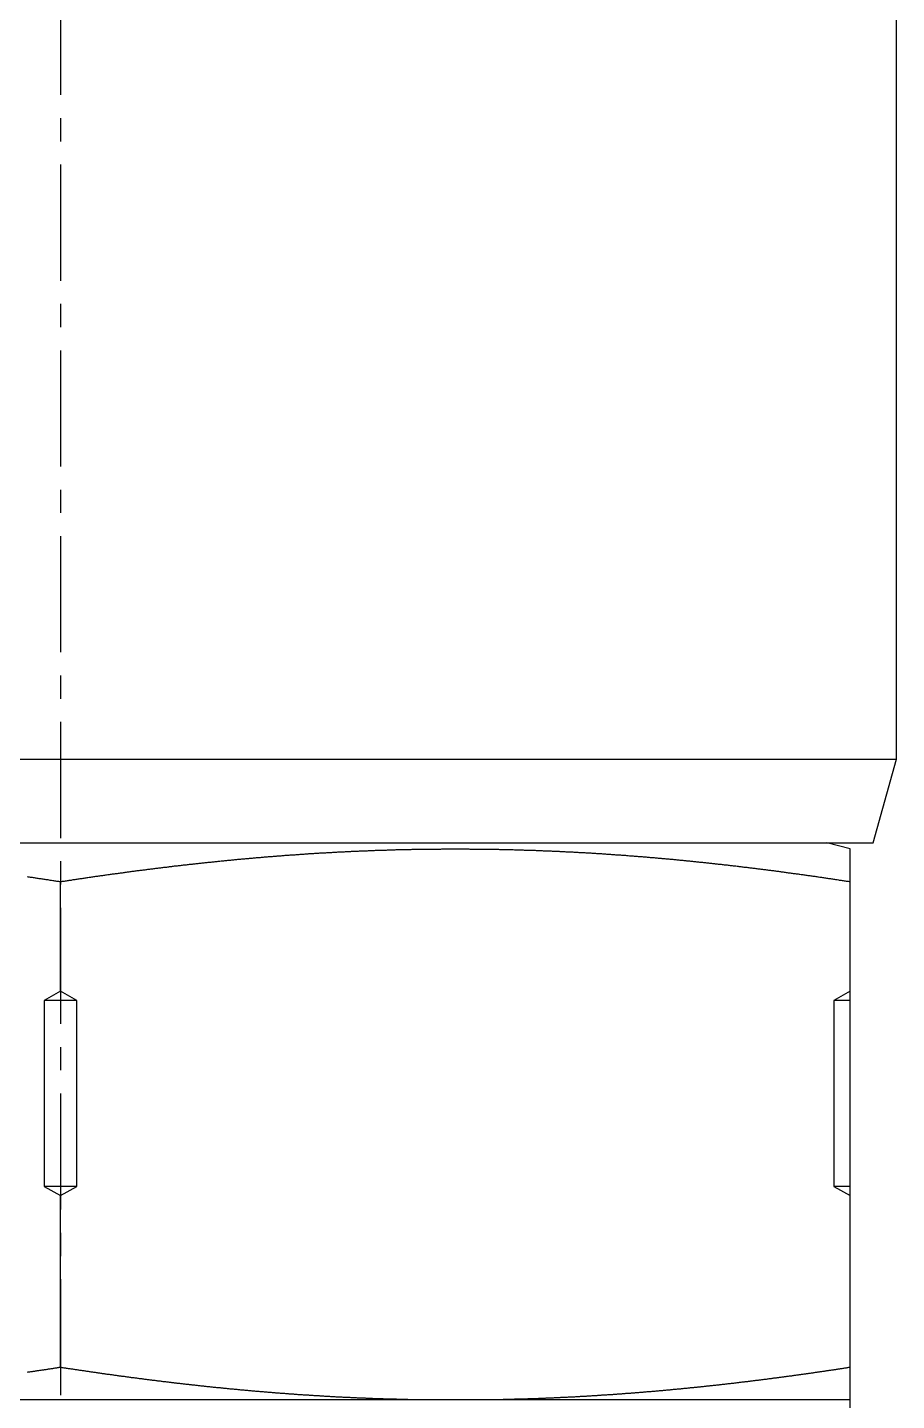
# Model space of a CAD drawing. Extents: x -5 to 111, y -21 to 86.
# Drawn here: x 99.97 to 109.32, y 10.56 to 25.34 of the extents above; entities that cross this region are included whole.
import ezdxf

# ---------------------------------------------------------------- set-up
doc = ezdxf.new("R2010")
doc.units = 0
doc.linetypes.add('CENTER', pattern=[2, 1.25, -0.25, 0.25, -0.25])
doc.layers.get('0').update_dxf_attribs({"linetype": 'CONTINUOUS'})
doc.layers.add('CENTER', color=1, linetype='CENTER')

msp = doc.modelspace()

# ---------------------------------------------------------------- linework, layer by layer
at = {"color": 7, "linetype": 'CONTINUOUS'}
for p, q in [((109.322, 17.465), (109.322, 25.965)), ((91.322, 17.465), (109.322, 17.465)), ((109.072, 16.565), (109.322, 17.465)), ((91.572, 16.565), (109.072, 16.565)), ((108.822, 16.498), (108.572, 16.565)), ((108.822, 10.323), (108.822, 16.498)), ((100.322, 14.965), (100.322, 16.146)), ((100.322, 14.965), (100.146, 14.865)), ((100.498, 14.865), (100.322, 14.965)), ((108.822, 14.965), (108.646, 14.865)), ((100.146, 14.865), (100.146, 12.865)), ((100.498, 14.865), (100.146, 14.865)), ((100.498, 12.865), (100.498, 14.865)), ((108.646, 14.865), (108.646, 12.865)), ((108.822, 14.865), (108.646, 14.865)), ((100.146, 12.865), (100.322, 12.765)), ((100.498, 12.865), (100.146, 12.865)), ((100.322, 12.765), (100.498, 12.865)), ((108.646, 12.865), (108.822, 12.765)), ((108.822, 12.865), (108.646, 12.865)), ((100.322, 10.915), (100.322, 12.765)), ((108.822, 10.565), (91.822, 10.565))]:
    msp.add_line(p, q, dxfattribs=at)
at = {"color": 7}
for points in [[(100.322, 16.146, 0), (100.333, 16.147, 0), (100.344, 16.149, 0), (100.354, 16.151, 0), (100.365, 16.152, 0), (100.375, 16.154, 0), (100.386, 16.155, 0), (100.396, 16.157, 0), (100.407, 16.159, 0), (100.417, 16.16, 0), (100.428, 16.162, 0), (100.439, 16.163, 0), (100.449, 16.165, 0), (100.46, 16.167, 0), (100.47, 16.168, 0), (100.481, 16.17, 0), (100.491, 16.172, 0), (100.502, 16.173, 0), (100.513, 16.175, 0), (100.523, 16.176, 0), (100.534, 16.178, 0), (100.544, 16.179, 0), (100.555, 16.181, 0), (100.565, 16.183, 0), (100.576, 16.184, 0), (100.587, 16.186, 0), (100.597, 16.187, 0), (100.608, 16.189, 0), (100.618, 16.19, 0), (100.629, 16.192, 0), (100.639, 16.193, 0), (100.65, 16.195, 0), (100.661, 16.196, 0), (100.671, 16.198, 0), (100.682, 16.2, 0), (100.692, 16.201, 0), (100.703, 16.203, 0), (100.713, 16.204, 0), (100.724, 16.206, 0), (100.735, 16.207, 0), (100.745, 16.209, 0), (100.756, 16.21, 0), (100.766, 16.212, 0), (100.777, 16.213, 0), (100.787, 16.215, 0), (100.798, 16.216, 0), (100.809, 16.218, 0), (100.819, 16.219, 0), (100.83, 16.221, 0), (100.84, 16.222, 0), (100.851, 16.224, 0), (100.862, 16.225, 0), (100.872, 16.227, 0), (100.883, 16.228, 0), (100.893, 16.229, 0), (100.904, 16.231, 0), (100.914, 16.232, 0), (100.925, 16.234, 0), (100.936, 16.235, 0), (100.946, 16.237, 0), (100.957, 16.238, 0), (100.967, 16.24, 0), (100.978, 16.241, 0), (100.989, 16.242, 0), (100.999, 16.244, 0), (101.01, 16.245, 0), (101.02, 16.247, 0), (101.031, 16.248, 0), (101.042, 16.25, 0), (101.052, 16.251, 0), (101.063, 16.252, 0), (101.073, 16.254, 0), (101.084, 16.255, 0), (101.095, 16.257, 0), (101.105, 16.258, 0), (101.116, 16.259, 0), (101.126, 16.261, 0), (101.137, 16.262, 0), (101.147, 16.264, 0), (101.158, 16.265, 0), (101.169, 16.266, 0), (101.179, 16.268, 0), (101.19, 16.269, 0), (101.2, 16.27, 0), (101.211, 16.272, 0), (101.222, 16.273, 0), (101.232, 16.274, 0), (101.243, 16.276, 0), (101.253, 16.277, 0), (101.264, 16.279, 0), (101.275, 16.28, 0), (101.285, 16.281, 0), (101.296, 16.283, 0), (101.306, 16.284, 0), (101.317, 16.285, 0), (101.328, 16.287, 0), (101.338, 16.288, 0), (101.349, 16.289, 0), (101.359, 16.291, 0), (101.37, 16.292, 0), (101.381, 16.293, 0), (101.391, 16.294, 0), (101.402, 16.296, 0), (101.413, 16.297, 0), (101.423, 16.298, 0), (101.434, 16.3, 0), (101.444, 16.301, 0), (101.455, 16.302, 0), (101.466, 16.303, 0), (101.476, 16.305, 0), (101.487, 16.306, 0), (101.497, 16.307, 0), (101.508, 16.309, 0), (101.519, 16.31, 0), (101.529, 16.311, 0), (101.54, 16.312, 0), (101.55, 16.314, 0), (101.561, 16.315, 0), (101.572, 16.316, 0), (101.582, 16.317, 0), (101.593, 16.319, 0), (101.604, 16.32, 0), (101.614, 16.321, 0), (101.625, 16.322, 0), (101.635, 16.323, 0), (101.646, 16.325, 0), (101.657, 16.326, 0), (101.667, 16.327, 0), (101.678, 16.328, 0), (101.688, 16.329, 0), (101.699, 16.331, 0), (101.71, 16.332, 0), (101.72, 16.333, 0), (101.731, 16.334, 0), (101.742, 16.335, 0), (101.752, 16.337, 0), (101.763, 16.338, 0), (101.773, 16.339, 0), (101.784, 16.34, 0), (101.795, 16.341, 0), (101.805, 16.342, 0), (101.816, 16.344, 0), (101.827, 16.345, 0), (101.837, 16.346, 0), (101.848, 16.347, 0), (101.858, 16.348, 0), (101.869, 16.349, 0), (101.88, 16.35, 0), (101.89, 16.352, 0), (101.901, 16.353, 0), (101.912, 16.354, 0), (101.922, 16.355, 0), (101.933, 16.356, 0), (101.943, 16.357, 0), (101.954, 16.358, 0), (101.965, 16.359, 0), (101.975, 16.36, 0), (101.986, 16.361, 0), (101.997, 16.363, 0), (102.007, 16.364, 0), (102.018, 16.365, 0), (102.028, 16.366, 0), (102.039, 16.367, 0), (102.05, 16.368, 0), (102.06, 16.369, 0), (102.071, 16.37, 0), (102.082, 16.371, 0), (102.092, 16.372, 0), (102.103, 16.373, 0), (102.114, 16.374, 0), (102.124, 16.375, 0), (102.135, 16.376, 0), (102.145, 16.378, 0), (102.156, 16.378, 0), (102.167, 16.38, 0), (102.177, 16.381, 0), (102.188, 16.381, 0), (102.199, 16.383, 0), (102.209, 16.384, 0), (102.22, 16.385, 0), (102.231, 16.386, 0), (102.241, 16.387, 0), (102.252, 16.388, 0), (102.262, 16.389, 0), (102.273, 16.39, 0), (102.284, 16.39, 0), (102.294, 16.392, 0), (102.305, 16.392, 0), (102.316, 16.393, 0), (102.326, 16.394, 0), (102.337, 16.395, 0), (102.348, 16.396, 0), (102.358, 16.397, 0), (102.369, 16.398, 0), (102.379, 16.399, 0), (102.39, 16.4, 0), (102.401, 16.401, 0), (102.411, 16.402, 0), (102.422, 16.403, 0), (102.433, 16.404, 0), (102.443, 16.405, 0), (102.454, 16.406, 0), (102.465, 16.407, 0), (102.475, 16.407, 0), (102.486, 16.408, 0), (102.497, 16.409, 0), (102.507, 16.41, 0), (102.518, 16.411, 0), (102.529, 16.412, 0), (102.539, 16.413, 0), (102.55, 16.414, 0), (102.56, 16.415, 0), (102.571, 16.415, 0), (102.582, 16.416, 0), (102.592, 16.417, 0), (102.603, 16.418, 0), (102.614, 16.419, 0), (102.624, 16.42, 0), (102.635, 16.421, 0), (102.646, 16.421, 0), (102.656, 16.422, 0), (102.667, 16.423, 0), (102.678, 16.424, 0), (102.688, 16.425, 0), (102.699, 16.425, 0), (102.71, 16.426, 0), (102.72, 16.427, 0), (102.731, 16.428, 0), (102.742, 16.429, 0), (102.752, 16.429, 0), (102.763, 16.43, 0), (102.774, 16.431, 0), (102.784, 16.432, 0), (102.795, 16.433, 0), (102.806, 16.433, 0), (102.816, 16.434, 0), (102.827, 16.435, 0), (102.838, 16.436, 0), (102.848, 16.436, 0), (102.859, 16.437, 0), (102.869, 16.438, 0), (102.88, 16.439, 0), (102.891, 16.439, 0), (102.901, 16.44, 0), (102.912, 16.441, 0), (102.923, 16.442, 0), (102.933, 16.442, 0), (102.944, 16.443, 0), (102.955, 16.444, 0), (102.965, 16.444, 0), (102.976, 16.445, 0), (102.987, 16.446, 0), (102.997, 16.447, 0), (103.008, 16.447, 0), (103.019, 16.448, 0), (103.029, 16.448, 0), (103.04, 16.449, 0), (103.051, 16.45, 0), (103.061, 16.451, 0), (103.072, 16.451, 0), (103.083, 16.452, 0), (103.093, 16.453, 0), (103.104, 16.453, 0), (103.115, 16.454, 0), (103.125, 16.454, 0), (103.136, 16.455, 0), (103.147, 16.456, 0), (103.157, 16.456, 0), (103.168, 16.457, 0), (103.179, 16.457, 0), (103.189, 16.458, 0), (103.2, 16.459, 0), (103.211, 16.459, 0), (103.221, 16.46, 0), (103.232, 16.461, 0), (103.243, 16.461, 0), (103.253, 16.462, 0), (103.264, 16.462, 0), (103.275, 16.463, 0), (103.285, 16.463, 0), (103.296, 16.464, 0), (103.307, 16.465, 0), (103.317, 16.465, 0), (103.328, 16.466, 0), (103.339, 16.466, 0), (103.349, 16.467, 0), (103.36, 16.467, 0), (103.371, 16.468, 0), (103.381, 16.468, 0), (103.392, 16.469, 0), (103.403, 16.469, 0), (103.413, 16.47, 0), (103.424, 16.471, 0), (103.435, 16.471, 0), (103.446, 16.471, 0), (103.456, 16.472, 0), (103.467, 16.473, 0), (103.478, 16.473, 0), (103.488, 16.473, 0), (103.499, 16.474, 0), (103.51, 16.474, 0), (103.52, 16.475, 0), (103.531, 16.475, 0), (103.542, 16.476, 0), (103.552, 16.476, 0), (103.563, 16.477, 0), (103.574, 16.477, 0), (103.584, 16.478, 0), (103.595, 16.478, 0), (103.606, 16.479, 0), (103.616, 16.479, 0), (103.627, 16.479, 0), (103.638, 16.48, 0), (103.648, 16.48, 0), (103.659, 16.48, 0), (103.67, 16.481, 0), (103.68, 16.481, 0), (103.691, 16.482, 0), (103.702, 16.482, 0), (103.712, 16.483, 0), (103.723, 16.483, 0), (103.734, 16.483, 0), (103.744, 16.484, 0), (103.755, 16.484, 0), (103.766, 16.484, 0), (103.776, 16.485, 0), (103.787, 16.485, 0), (103.798, 16.485, 0), (103.809, 16.486, 0), (103.819, 16.486, 0), (103.83, 16.486, 0), (103.841, 16.487, 0), (103.851, 16.487, 0), (103.862, 16.488, 0), (103.873, 16.488, 0), (103.883, 16.488, 0), (103.894, 16.488, 0), (103.905, 16.489, 0), (103.915, 16.489, 0), (103.926, 16.489, 0), (103.937, 16.49, 0), (103.947, 16.49, 0), (103.958, 16.49, 0), (103.969, 16.49, 0), (103.979, 16.491, 0), (103.99, 16.491, 0), (104.001, 16.491, 0), (104.011, 16.491, 0), (104.022, 16.492, 0), (104.033, 16.492, 0), (104.044, 16.492, 0), (104.054, 16.492, 0), (104.065, 16.493, 0), (104.076, 16.493, 0), (104.086, 16.493, 0), (104.097, 16.493, 0), (104.108, 16.494, 0), (104.118, 16.494, 0), (104.129, 16.494, 0), (104.14, 16.494, 0), (104.15, 16.494, 0), (104.161, 16.494, 0), (104.172, 16.495, 0), (104.182, 16.495, 0), (104.193, 16.495, 0), (104.204, 16.495, 0), (104.214, 16.495, 0), (104.225, 16.495, 0), (104.236, 16.496, 0), (104.247, 16.496, 0), (104.257, 16.496, 0), (104.268, 16.496, 0), (104.279, 16.496, 0), (104.289, 16.496, 0), (104.3, 16.497, 0), (104.311, 16.497, 0), (104.321, 16.497, 0), (104.332, 16.497, 0), (104.343, 16.497, 0), (104.353, 16.497, 0), (104.364, 16.497, 0), (104.375, 16.497, 0), (104.385, 16.497, 0), (104.396, 16.497, 0), (104.407, 16.497, 0), (104.417, 16.497, 0), (104.428, 16.498, 0), (104.439, 16.498, 0), (104.45, 16.498, 0), (104.46, 16.498, 0), (104.471, 16.498, 0), (104.482, 16.498, 0), (104.492, 16.498, 0), (104.503, 16.498, 0), (104.514, 16.498, 0), (104.524, 16.498, 0), (104.535, 16.498, 0), (104.546, 16.498, 0), (104.556, 16.498, 0), (104.567, 16.498, 0), (104.578, 16.498, 0), (104.588, 16.498, 0), (104.599, 16.498, 0), (104.61, 16.498, 0), (104.621, 16.498, 0), (104.631, 16.498, 0), (104.642, 16.498, 0), (104.653, 16.498, 0), (104.663, 16.498, 0), (104.674, 16.498, 0), (104.685, 16.498, 0), (104.695, 16.498, 0), (104.706, 16.498, 0), (104.717, 16.498, 0), (104.727, 16.497, 0), (104.738, 16.497, 0), (104.749, 16.497, 0), (104.759, 16.497, 0), (104.77, 16.497, 0), (104.781, 16.497, 0), (104.791, 16.497, 0), (104.802, 16.497, 0), (104.813, 16.497, 0), (104.824, 16.497, 0), (104.834, 16.497, 0), (104.845, 16.496, 0), (104.856, 16.496, 0), (104.866, 16.496, 0), (104.877, 16.496, 0), (104.888, 16.496, 0), (104.898, 16.496, 0), (104.909, 16.496, 0), (104.92, 16.495, 0), (104.93, 16.495, 0), (104.941, 16.495, 0), (104.952, 16.495, 0), (104.962, 16.495, 0), (104.973, 16.495, 0), (104.984, 16.494, 0), (104.994, 16.494, 0), (105.005, 16.494, 0), (105.016, 16.494, 0), (105.027, 16.494, 0), (105.037, 16.494, 0), (105.048, 16.493, 0), (105.059, 16.493, 0), (105.069, 16.493, 0), (105.08, 16.493, 0), (105.091, 16.492, 0), (105.101, 16.492, 0), (105.112, 16.492, 0), (105.123, 16.492, 0), (105.133, 16.491, 0), (105.144, 16.491, 0), (105.155, 16.491, 0), (105.165, 16.491, 0), (105.176, 16.49, 0), (105.187, 16.49, 0), (105.197, 16.49, 0), (105.208, 16.489, 0), (105.219, 16.489, 0), (105.229, 16.489, 0), (105.24, 16.489, 0), (105.251, 16.488, 0), (105.262, 16.488, 0), (105.272, 16.488, 0), (105.283, 16.487, 0), (105.294, 16.487, 0), (105.304, 16.487, 0), (105.315, 16.486, 0), (105.326, 16.486, 0), (105.336, 16.486, 0), (105.347, 16.485, 0), (105.358, 16.485, 0), (105.368, 16.485, 0), (105.379, 16.484, 0), (105.39, 16.484, 0), (105.4, 16.484, 0), (105.411, 16.483, 0), (105.422, 16.483, 0), (105.432, 16.483, 0), (105.443, 16.482, 0), (105.454, 16.482, 0), (105.464, 16.481, 0), (105.475, 16.481, 0), (105.486, 16.48, 0), (105.496, 16.48, 0), (105.507, 16.48, 0), (105.518, 16.479, 0), (105.529, 16.479, 0), (105.539, 16.479, 0), (105.55, 16.478, 0), (105.561, 16.478, 0), (105.571, 16.477, 0), (105.582, 16.477, 0), (105.593, 16.476, 0), (105.603, 16.476, 0), (105.614, 16.475, 0), (105.625, 16.475, 0), (105.635, 16.474, 0), (105.646, 16.474, 0), (105.657, 16.474, 0), (105.667, 16.473, 0), (105.678, 16.473, 0), (105.689, 16.472, 0), (105.699, 16.471, 0), (105.71, 16.471, 0), (105.721, 16.471, 0), (105.731, 16.47, 0), (105.742, 16.47, 0), (105.753, 16.469, 0), (105.763, 16.468, 0), (105.774, 16.468, 0), (105.785, 16.467, 0), (105.795, 16.467, 0), (105.806, 16.466, 0), (105.817, 16.466, 0), (105.827, 16.465, 0), (105.838, 16.465, 0), (105.849, 16.464, 0), (105.859, 16.463, 0), (105.87, 16.463, 0), (105.881, 16.462, 0), (105.891, 16.462, 0), (105.902, 16.461, 0), (105.913, 16.461, 0), (105.923, 16.46, 0), (105.934, 16.459, 0), (105.945, 16.459, 0), (105.955, 16.458, 0), (105.966, 16.458, 0), (105.977, 16.457, 0), (105.987, 16.456, 0), (105.998, 16.456, 0), (106.009, 16.455, 0), (106.019, 16.454, 0), (106.03, 16.454, 0), (106.041, 16.453, 0), (106.051, 16.453, 0), (106.062, 16.452, 0), (106.073, 16.451, 0), (106.083, 16.451, 0), (106.094, 16.45, 0), (106.105, 16.449, 0), (106.115, 16.449, 0), (106.126, 16.448, 0), (106.137, 16.447, 0), (106.147, 16.447, 0), (106.158, 16.446, 0), (106.169, 16.445, 0), (106.179, 16.444, 0), (106.19, 16.444, 0), (106.201, 16.443, 0), (106.211, 16.442, 0), (106.222, 16.442, 0), (106.233, 16.441, 0), (106.243, 16.44, 0), (106.254, 16.439, 0), (106.265, 16.439, 0), (106.275, 16.438, 0), (106.286, 16.437, 0), (106.297, 16.436, 0), (106.307, 16.436, 0), (106.318, 16.435, 0), (106.329, 16.434, 0), (106.339, 16.433, 0), (106.35, 16.433, 0), (106.361, 16.432, 0), (106.371, 16.431, 0), (106.382, 16.43, 0), (106.393, 16.43, 0), (106.403, 16.429, 0), (106.414, 16.428, 0), (106.425, 16.427, 0), (106.435, 16.426, 0), (106.446, 16.425, 0), (106.457, 16.425, 0), (106.467, 16.424, 0), (106.478, 16.423, 0), (106.488, 16.422, 0), (106.499, 16.421, 0), (106.51, 16.421, 0), (106.52, 16.42, 0), (106.531, 16.419, 0), (106.542, 16.418, 0), (106.552, 16.417, 0), (106.563, 16.416, 0), (106.574, 16.415, 0), (106.584, 16.415, 0), (106.595, 16.414, 0), (106.606, 16.413, 0), (106.616, 16.412, 0), (106.627, 16.411, 0), (106.638, 16.41, 0), (106.648, 16.409, 0), (106.659, 16.408, 0), (106.67, 16.407, 0), (106.68, 16.407, 0), (106.691, 16.406, 0), (106.701, 16.405, 0), (106.712, 16.404, 0), (106.723, 16.403, 0), (106.733, 16.402, 0), (106.744, 16.401, 0), (106.755, 16.4, 0), (106.765, 16.399, 0), (106.776, 16.398, 0), (106.787, 16.397, 0), (106.797, 16.396, 0), (106.808, 16.395, 0), (106.819, 16.394, 0), (106.829, 16.393, 0), (106.84, 16.392, 0), (106.85, 16.392, 0), (106.861, 16.39, 0), (106.872, 16.39, 0), (106.882, 16.389, 0), (106.893, 16.388, 0), (106.904, 16.387, 0), (106.914, 16.386, 0), (106.925, 16.385, 0), (106.936, 16.384, 0), (106.946, 16.383, 0), (106.957, 16.381, 0), (106.968, 16.381, 0), (106.978, 16.38, 0), (106.989, 16.378, 0), (106.999, 16.378, 0), (107.01, 16.376, 0), (107.021, 16.375, 0), (107.031, 16.374, 0), (107.042, 16.373, 0), (107.053, 16.372, 0), (107.063, 16.371, 0), (107.074, 16.37, 0), (107.085, 16.369, 0), (107.095, 16.368, 0), (107.106, 16.367, 0), (107.116, 16.366, 0), (107.127, 16.365, 0), (107.138, 16.364, 0), (107.148, 16.363, 0), (107.159, 16.361, 0), (107.17, 16.36, 0), (107.18, 16.359, 0), (107.191, 16.358, 0), (107.201, 16.357, 0), (107.212, 16.356, 0), (107.223, 16.355, 0), (107.233, 16.354, 0), (107.244, 16.353, 0), (107.255, 16.352, 0), (107.265, 16.351, 0), (107.276, 16.349, 0), (107.286, 16.348, 0), (107.297, 16.347, 0), (107.308, 16.346, 0), (107.318, 16.345, 0), (107.329, 16.344, 0), (107.34, 16.342, 0), (107.35, 16.341, 0), (107.361, 16.34, 0), (107.371, 16.339, 0), (107.382, 16.338, 0), (107.393, 16.337, 0), (107.403, 16.335, 0), (107.414, 16.334, 0), (107.425, 16.333, 0), (107.435, 16.332, 0), (107.446, 16.331, 0), (107.456, 16.329, 0), (107.467, 16.328, 0), (107.478, 16.327, 0), (107.488, 16.326, 0), (107.499, 16.325, 0), (107.509, 16.323, 0), (107.52, 16.322, 0), (107.531, 16.321, 0), (107.541, 16.32, 0), (107.552, 16.319, 0), (107.563, 16.317, 0), (107.573, 16.316, 0), (107.584, 16.315, 0), (107.594, 16.314, 0), (107.605, 16.312, 0), (107.616, 16.311, 0), (107.626, 16.31, 0), (107.637, 16.309, 0), (107.647, 16.307, 0), (107.658, 16.306, 0), (107.669, 16.305, 0), (107.679, 16.303, 0), (107.69, 16.302, 0), (107.7, 16.301, 0), (107.711, 16.3, 0), (107.722, 16.298, 0), (107.732, 16.297, 0), (107.743, 16.296, 0), (107.754, 16.294, 0), (107.764, 16.293, 0), (107.775, 16.292, 0), (107.785, 16.291, 0), (107.796, 16.289, 0), (107.807, 16.288, 0), (107.817, 16.287, 0), (107.828, 16.285, 0), (107.838, 16.284, 0), (107.849, 16.283, 0), (107.86, 16.281, 0), (107.87, 16.28, 0), (107.881, 16.279, 0), (107.891, 16.277, 0), (107.902, 16.276, 0), (107.913, 16.275, 0), (107.923, 16.273, 0), (107.934, 16.272, 0), (107.944, 16.27, 0), (107.955, 16.269, 0), (107.966, 16.268, 0), (107.976, 16.266, 0), (107.987, 16.265, 0), (107.997, 16.264, 0), (108.008, 16.262, 0), (108.019, 16.261, 0), (108.029, 16.259, 0), (108.04, 16.258, 0), (108.05, 16.257, 0), (108.061, 16.255, 0), (108.072, 16.254, 0), (108.082, 16.252, 0), (108.093, 16.251, 0), (108.103, 16.25, 0), (108.114, 16.248, 0), (108.124, 16.247, 0), (108.135, 16.245, 0), (108.146, 16.244, 0), (108.156, 16.242, 0), (108.167, 16.241, 0), (108.177, 16.24, 0), (108.188, 16.238, 0), (108.199, 16.237, 0), (108.209, 16.235, 0), (108.22, 16.234, 0), (108.23, 16.232, 0), (108.241, 16.231, 0), (108.252, 16.229, 0), (108.262, 16.228, 0), (108.273, 16.227, 0), (108.283, 16.225, 0), (108.294, 16.224, 0), (108.304, 16.222, 0), (108.315, 16.221, 0), (108.326, 16.219, 0), (108.336, 16.218, 0), (108.347, 16.216, 0), (108.357, 16.215, 0), (108.368, 16.213, 0), (108.378, 16.212, 0), (108.389, 16.21, 0), (108.4, 16.209, 0), (108.41, 16.207, 0), (108.421, 16.206, 0), (108.431, 16.204, 0), (108.442, 16.203, 0), (108.453, 16.201, 0), (108.463, 16.2, 0), (108.474, 16.198, 0), (108.484, 16.197, 0), (108.495, 16.195, 0), (108.505, 16.193, 0), (108.516, 16.192, 0), (108.527, 16.19, 0), (108.537, 16.189, 0), (108.548, 16.187, 0), (108.558, 16.186, 0), (108.569, 16.184, 0), (108.579, 16.183, 0), (108.59, 16.181, 0), (108.601, 16.179, 0), (108.611, 16.178, 0), (108.622, 16.176, 0), (108.632, 16.175, 0), (108.643, 16.173, 0), (108.653, 16.172, 0), (108.664, 16.17, 0), (108.675, 16.168, 0), (108.685, 16.167, 0), (108.696, 16.165, 0), (108.706, 16.163, 0), (108.717, 16.162, 0), (108.727, 16.16, 0), (108.738, 16.159, 0), (108.748, 16.157, 0), (108.759, 16.155, 0), (108.77, 16.154, 0), (108.78, 16.152, 0), (108.791, 16.151, 0), (108.801, 16.149, 0), (108.812, 16.147, 0), (108.822, 16.146, 0)], [(99.963, 16.2, 0), (99.974, 16.198, 0), (99.984, 16.197, 0), (99.995, 16.195, 0), (100.005, 16.193, 0), (100.016, 16.192, 0), (100.027, 16.19, 0), (100.037, 16.189, 0), (100.048, 16.187, 0), (100.058, 16.186, 0), (100.069, 16.184, 0), (100.079, 16.183, 0), (100.09, 16.181, 0), (100.101, 16.179, 0), (100.111, 16.178, 0), (100.122, 16.176, 0), (100.132, 16.175, 0), (100.143, 16.173, 0), (100.153, 16.172, 0), (100.164, 16.17, 0), (100.175, 16.168, 0), (100.185, 16.167, 0), (100.196, 16.165, 0), (100.206, 16.163, 0), (100.217, 16.162, 0), (100.227, 16.16, 0), (100.238, 16.159, 0), (100.248, 16.157, 0), (100.259, 16.155, 0), (100.27, 16.154, 0), (100.28, 16.152, 0), (100.291, 16.151, 0), (100.301, 16.149, 0), (100.312, 16.147, 0), (100.322, 16.146, 0)], [(100.322, 10.915, 0), (100.314, 10.914, 0), (100.305, 10.913, 0), (100.296, 10.911, 0), (100.287, 10.91, 0), (100.279, 10.909, 0), (100.27, 10.907, 0), (100.261, 10.906, 0), (100.252, 10.905, 0), (100.244, 10.903, 0), (100.235, 10.902, 0), (100.226, 10.901, 0), (100.217, 10.899, 0), (100.209, 10.898, 0), (100.2, 10.897, 0), (100.191, 10.895, 0), (100.182, 10.894, 0), (100.174, 10.893, 0), (100.165, 10.891, 0), (100.156, 10.89, 0), (100.147, 10.889, 0), (100.139, 10.887, 0), (100.13, 10.886, 0), (100.121, 10.885, 0), (100.112, 10.883, 0), (100.104, 10.882, 0), (100.095, 10.881, 0), (100.086, 10.88, 0), (100.077, 10.878, 0), (100.069, 10.877, 0), (100.06, 10.876, 0), (100.051, 10.874, 0), (100.042, 10.873, 0), (100.033, 10.872, 0), (100.025, 10.87, 0), (100.016, 10.869, 0), (100.007, 10.868, 0), (99.998, 10.867, 0), (99.99, 10.865, 0), (99.981, 10.864, 0), (99.972, 10.863, 0), (99.963, 10.862, 0)], [(104.262, 10.565, 0), (104.252, 10.565, 0), (104.243, 10.565, 0), (104.233, 10.565, 0), (104.224, 10.566, 0), (104.214, 10.566, 0), (104.205, 10.566, 0), (104.195, 10.566, 0), (104.186, 10.566, 0), (104.176, 10.566, 0), (104.166, 10.566, 0), (104.157, 10.567, 0), (104.147, 10.567, 0), (104.138, 10.567, 0), (104.128, 10.567, 0), (104.119, 10.567, 0), (104.109, 10.568, 0), (104.1, 10.568, 0), (104.09, 10.568, 0), (104.081, 10.568, 0), (104.071, 10.568, 0), (104.062, 10.569, 0), (104.052, 10.569, 0), (104.042, 10.569, 0), (104.033, 10.569, 0), (104.023, 10.569, 0), (104.014, 10.57, 0), (104.004, 10.57, 0), (103.995, 10.57, 0), (103.985, 10.57, 0), (103.976, 10.57, 0), (103.966, 10.571, 0), (103.957, 10.571, 0), (103.947, 10.571, 0), (103.938, 10.572, 0), (103.928, 10.572, 0), (103.919, 10.572, 0), (103.909, 10.572, 0), (103.899, 10.572, 0), (103.89, 10.573, 0), (103.88, 10.573, 0), (103.871, 10.573, 0), (103.861, 10.574, 0), (103.852, 10.574, 0), (103.842, 10.574, 0), (103.833, 10.575, 0), (103.823, 10.575, 0), (103.814, 10.575, 0), (103.804, 10.575, 0), (103.795, 10.576, 0), (103.785, 10.576, 0), (103.776, 10.576, 0), (103.766, 10.577, 0), (103.756, 10.577, 0), (103.747, 10.577, 0), (103.737, 10.578, 0), (103.728, 10.578, 0), (103.718, 10.578, 0), (103.709, 10.579, 0), (103.699, 10.579, 0), (103.69, 10.579, 0), (103.68, 10.58, 0), (103.671, 10.58, 0), (103.661, 10.58, 0), (103.652, 10.581, 0), (103.642, 10.581, 0), (103.633, 10.582, 0), (103.623, 10.582, 0), (103.613, 10.582, 0), (103.604, 10.583, 0), (103.594, 10.583, 0), (103.585, 10.583, 0), (103.575, 10.584, 0), (103.566, 10.584, 0), (103.556, 10.585, 0), (103.547, 10.585, 0), (103.537, 10.585, 0), (103.528, 10.586, 0), (103.518, 10.586, 0), (103.509, 10.587, 0), (103.499, 10.587, 0), (103.49, 10.588, 0), (103.48, 10.588, 0), (103.471, 10.588, 0), (103.461, 10.589, 0), (103.452, 10.589, 0), (103.442, 10.59, 0), (103.432, 10.59, 0), (103.423, 10.591, 0), (103.413, 10.591, 0), (103.404, 10.591, 0), (103.394, 10.592, 0), (103.385, 10.592, 0), (103.375, 10.593, 0), (103.366, 10.593, 0), (103.356, 10.594, 0), (103.347, 10.594, 0), (103.337, 10.595, 0), (103.328, 10.595, 0), (103.318, 10.596, 0), (103.309, 10.596, 0), (103.299, 10.597, 0), (103.29, 10.597, 0), (103.28, 10.598, 0), (103.271, 10.598, 0), (103.261, 10.599, 0), (103.251, 10.599, 0), (103.242, 10.6, 0), (103.232, 10.6, 0), (103.223, 10.601, 0), (103.213, 10.601, 0), (103.204, 10.602, 0), (103.194, 10.603, 0), (103.185, 10.603, 0), (103.175, 10.604, 0), (103.166, 10.604, 0), (103.156, 10.605, 0), (103.147, 10.605, 0), (103.137, 10.606, 0), (103.128, 10.607, 0), (103.118, 10.607, 0), (103.109, 10.608, 0), (103.099, 10.608, 0), (103.09, 10.609, 0), (103.08, 10.609, 0), (103.071, 10.61, 0), (103.061, 10.611, 0), (103.052, 10.611, 0), (103.042, 10.612, 0), (103.032, 10.612, 0), (103.023, 10.613, 0), (103.013, 10.614, 0), (103.004, 10.614, 0), (102.994, 10.615, 0), (102.985, 10.615, 0), (102.975, 10.616, 0), (102.966, 10.617, 0), (102.956, 10.617, 0), (102.947, 10.618, 0), (102.937, 10.618, 0), (102.928, 10.619, 0), (102.918, 10.62, 0), (102.909, 10.62, 0), (102.899, 10.621, 0), (102.89, 10.622, 0), (102.88, 10.622, 0), (102.871, 10.623, 0), (102.861, 10.624, 0), (102.852, 10.624, 0), (102.842, 10.625, 0), (102.833, 10.626, 0), (102.823, 10.626, 0), (102.814, 10.627, 0), (102.804, 10.628, 0), (102.795, 10.629, 0), (102.785, 10.629, 0), (102.776, 10.63, 0), (102.766, 10.631, 0), (102.757, 10.631, 0), (102.747, 10.632, 0), (102.737, 10.633, 0), (102.728, 10.633, 0), (102.718, 10.634, 0), (102.709, 10.635, 0), (102.699, 10.636, 0), (102.69, 10.636, 0), (102.68, 10.637, 0), (102.671, 10.638, 0), (102.661, 10.639, 0), (102.652, 10.639, 0), (102.642, 10.64, 0), (102.633, 10.641, 0), (102.623, 10.642, 0), (102.614, 10.642, 0), (102.604, 10.643, 0), (102.595, 10.644, 0), (102.585, 10.645, 0), (102.576, 10.645, 0), (102.566, 10.646, 0), (102.557, 10.647, 0), (102.547, 10.648, 0), (102.538, 10.648, 0), (102.528, 10.649, 0), (102.519, 10.65, 0), (102.509, 10.651, 0), (102.5, 10.652, 0), (102.49, 10.652, 0), (102.481, 10.653, 0), (102.471, 10.654, 0), (102.462, 10.655, 0), (102.452, 10.656, 0), (102.443, 10.656, 0), (102.433, 10.657, 0), (102.424, 10.658, 0), (102.414, 10.659, 0), (102.405, 10.66, 0), (102.395, 10.661, 0), (102.386, 10.661, 0), (102.376, 10.662, 0), (102.367, 10.663, 0), (102.357, 10.664, 0), (102.348, 10.665, 0), (102.338, 10.666, 0), (102.329, 10.666, 0), (102.319, 10.667, 0), (102.31, 10.668, 0), (102.3, 10.669, 0), (102.291, 10.67, 0), (102.281, 10.671, 0), (102.272, 10.672, 0), (102.262, 10.672, 0), (102.253, 10.673, 0), (102.243, 10.674, 0), (102.234, 10.675, 0), (102.224, 10.676, 0), (102.215, 10.677, 0), (102.205, 10.678, 0), (102.196, 10.679, 0), (102.186, 10.68, 0), (102.177, 10.681, 0), (102.167, 10.681, 0), (102.158, 10.682, 0), (102.148, 10.683, 0), (102.139, 10.684, 0), (102.129, 10.685, 0), (102.12, 10.686, 0), (102.11, 10.687, 0), (102.101, 10.688, 0), (102.091, 10.689, 0), (102.082, 10.69, 0), (102.072, 10.691, 0), (102.063, 10.692, 0), (102.053, 10.693, 0), (102.044, 10.694, 0), (102.034, 10.695, 0), (102.025, 10.695, 0), (102.015, 10.697, 0), (102.006, 10.697, 0), (101.996, 10.698, 0), (101.987, 10.699, 0), (101.977, 10.7, 0), (101.968, 10.701, 0), (101.959, 10.702, 0), (101.949, 10.703, 0), (101.94, 10.704, 0), (101.93, 10.705, 0), (101.921, 10.706, 0), (101.911, 10.707, 0), (101.902, 10.708, 0), (101.892, 10.709, 0), (101.883, 10.71, 0), (101.873, 10.711, 0), (101.864, 10.712, 0), (101.854, 10.713, 0), (101.845, 10.714, 0), (101.835, 10.715, 0), (101.826, 10.716, 0), (101.816, 10.717, 0), (101.807, 10.719, 0), (101.797, 10.72, 0), (101.788, 10.72, 0), (101.778, 10.722, 0), (101.769, 10.723, 0), (101.759, 10.724, 0), (101.75, 10.725, 0), (101.74, 10.726, 0), (101.731, 10.727, 0), (101.721, 10.728, 0), (101.712, 10.729, 0), (101.702, 10.73, 0), (101.693, 10.731, 0), (101.684, 10.732, 0), (101.674, 10.733, 0), (101.665, 10.734, 0), (101.655, 10.735, 0), (101.646, 10.736, 0), (101.636, 10.738, 0), (101.627, 10.739, 0), (101.617, 10.74, 0), (101.608, 10.741, 0), (101.598, 10.742, 0), (101.589, 10.743, 0), (101.579, 10.744, 0), (101.57, 10.745, 0), (101.56, 10.746, 0), (101.551, 10.747, 0), (101.541, 10.748, 0), (101.532, 10.75, 0), (101.522, 10.751, 0), (101.513, 10.752, 0), (101.504, 10.753, 0), (101.494, 10.754, 0), (101.485, 10.755, 0), (101.475, 10.756, 0), (101.466, 10.758, 0), (101.456, 10.759, 0), (101.447, 10.76, 0), (101.437, 10.761, 0), (101.428, 10.762, 0), (101.418, 10.763, 0), (101.409, 10.764, 0), (101.399, 10.766, 0), (101.39, 10.767, 0), (101.38, 10.768, 0), (101.371, 10.769, 0), (101.361, 10.77, 0), (101.352, 10.771, 0), (101.343, 10.773, 0), (101.333, 10.774, 0), (101.324, 10.775, 0), (101.314, 10.776, 0), (101.305, 10.777, 0), (101.295, 10.778, 0), (101.286, 10.78, 0), (101.276, 10.781, 0), (101.267, 10.782, 0), (101.257, 10.783, 0), (101.248, 10.784, 0), (101.238, 10.786, 0), (101.229, 10.787, 0), (101.22, 10.788, 0), (101.21, 10.789, 0), (101.201, 10.791, 0), (101.191, 10.792, 0), (101.182, 10.793, 0), (101.172, 10.794, 0), (101.163, 10.796, 0), (101.153, 10.797, 0), (101.144, 10.798, 0), (101.134, 10.799, 0), (101.125, 10.8, 0), (101.115, 10.802, 0), (101.106, 10.803, 0), (101.097, 10.804, 0), (101.087, 10.805, 0), (101.078, 10.807, 0), (101.068, 10.808, 0), (101.059, 10.809, 0), (101.049, 10.81, 0), (101.04, 10.812, 0), (101.03, 10.813, 0), (101.021, 10.814, 0), (101.011, 10.816, 0), (101.002, 10.817, 0), (100.993, 10.818, 0), (100.983, 10.819, 0), (100.974, 10.821, 0), (100.964, 10.822, 0), (100.955, 10.823, 0), (100.945, 10.825, 0), (100.936, 10.826, 0), (100.926, 10.827, 0), (100.917, 10.828, 0), (100.908, 10.83, 0), (100.898, 10.831, 0), (100.889, 10.832, 0), (100.879, 10.834, 0), (100.87, 10.835, 0), (100.86, 10.836, 0), (100.851, 10.838, 0), (100.841, 10.839, 0), (100.832, 10.84, 0), (100.823, 10.841, 0), (100.813, 10.843, 0), (100.804, 10.844, 0), (100.794, 10.845, 0), (100.785, 10.847, 0), (100.775, 10.848, 0), (100.766, 10.85, 0), (100.756, 10.851, 0), (100.747, 10.852, 0), (100.738, 10.854, 0), (100.728, 10.855, 0), (100.719, 10.856, 0), (100.709, 10.858, 0), (100.7, 10.859, 0), (100.69, 10.86, 0), (100.681, 10.862, 0), (100.671, 10.863, 0), (100.662, 10.864, 0), (100.653, 10.866, 0), (100.643, 10.867, 0), (100.634, 10.868, 0), (100.624, 10.87, 0), (100.615, 10.871, 0), (100.605, 10.873, 0), (100.596, 10.874, 0), (100.586, 10.876, 0), (100.577, 10.877, 0), (100.568, 10.878, 0), (100.558, 10.88, 0), (100.549, 10.881, 0), (100.539, 10.882, 0), (100.53, 10.884, 0), (100.52, 10.885, 0), (100.511, 10.887, 0), (100.502, 10.888, 0), (100.492, 10.889, 0), (100.483, 10.891, 0), (100.473, 10.892, 0), (100.464, 10.894, 0), (100.454, 10.895, 0), (100.445, 10.897, 0), (100.436, 10.898, 0), (100.426, 10.899, 0), (100.417, 10.901, 0), (100.407, 10.902, 0), (100.398, 10.904, 0), (100.388, 10.905, 0), (100.379, 10.907, 0), (100.37, 10.908, 0), (100.36, 10.909, 0), (100.351, 10.911, 0), (100.341, 10.912, 0), (100.332, 10.914, 0), (100.322, 10.915, 0)], [(108.822, 10.915, 0), (108.814, 10.914, 0), (108.805, 10.913, 0), (108.796, 10.911, 0), (108.787, 10.91, 0), (108.779, 10.909, 0), (108.77, 10.907, 0), (108.761, 10.906, 0), (108.752, 10.905, 0), (108.744, 10.903, 0), (108.735, 10.902, 0), (108.726, 10.901, 0), (108.717, 10.899, 0), (108.709, 10.898, 0), (108.7, 10.897, 0), (108.691, 10.895, 0), (108.682, 10.894, 0), (108.674, 10.893, 0), (108.665, 10.891, 0), (108.656, 10.89, 0), (108.647, 10.889, 0), (108.639, 10.887, 0), (108.63, 10.886, 0), (108.621, 10.885, 0), (108.612, 10.883, 0), (108.604, 10.882, 0), (108.595, 10.881, 0), (108.586, 10.88, 0), (108.577, 10.878, 0), (108.569, 10.877, 0), (108.56, 10.876, 0), (108.551, 10.874, 0), (108.542, 10.873, 0), (108.533, 10.872, 0), (108.525, 10.87, 0), (108.516, 10.869, 0), (108.507, 10.868, 0), (108.498, 10.867, 0), (108.49, 10.865, 0), (108.481, 10.864, 0), (108.472, 10.863, 0), (108.463, 10.862, 0), (108.455, 10.86, 0), (108.446, 10.859, 0), (108.437, 10.858, 0), (108.428, 10.857, 0), (108.42, 10.855, 0), (108.411, 10.854, 0), (108.402, 10.853, 0), (108.393, 10.851, 0), (108.384, 10.85, 0), (108.376, 10.849, 0), (108.367, 10.848, 0), (108.358, 10.847, 0), (108.349, 10.845, 0), (108.341, 10.844, 0), (108.332, 10.843, 0), (108.323, 10.842, 0), (108.314, 10.84, 0), (108.306, 10.839, 0), (108.297, 10.838, 0), (108.288, 10.837, 0), (108.279, 10.835, 0), (108.27, 10.834, 0), (108.262, 10.833, 0), (108.253, 10.832, 0), (108.244, 10.831, 0), (108.235, 10.829, 0), (108.227, 10.828, 0), (108.218, 10.827, 0), (108.209, 10.826, 0), (108.2, 10.825, 0), (108.192, 10.823, 0), (108.183, 10.822, 0), (108.174, 10.821, 0), (108.165, 10.82, 0), (108.156, 10.819, 0), (108.148, 10.817, 0), (108.139, 10.816, 0), (108.13, 10.815, 0), (108.121, 10.814, 0), (108.113, 10.813, 0), (108.104, 10.812, 0), (108.095, 10.81, 0), (108.086, 10.809, 0), (108.077, 10.808, 0), (108.069, 10.807, 0), (108.06, 10.806, 0), (108.051, 10.805, 0), (108.042, 10.803, 0), (108.034, 10.802, 0), (108.025, 10.801, 0), (108.016, 10.8, 0), (108.007, 10.799, 0), (107.998, 10.798, 0), (107.99, 10.796, 0), (107.981, 10.795, 0), (107.972, 10.794, 0), (107.963, 10.793, 0), (107.955, 10.792, 0), (107.946, 10.791, 0), (107.937, 10.79, 0), (107.928, 10.789, 0), (107.919, 10.787, 0), (107.911, 10.786, 0), (107.902, 10.785, 0), (107.893, 10.784, 0), (107.884, 10.783, 0), (107.875, 10.782, 0), (107.867, 10.781, 0), (107.858, 10.78, 0), (107.849, 10.778, 0), (107.84, 10.777, 0), (107.832, 10.776, 0), (107.823, 10.775, 0), (107.814, 10.774, 0), (107.805, 10.773, 0), (107.796, 10.772, 0), (107.788, 10.771, 0), (107.779, 10.77, 0), (107.77, 10.769, 0), (107.761, 10.768, 0), (107.752, 10.767, 0), (107.744, 10.765, 0), (107.735, 10.764, 0), (107.726, 10.763, 0), (107.717, 10.762, 0), (107.708, 10.761, 0), (107.7, 10.76, 0), (107.691, 10.759, 0), (107.682, 10.758, 0), (107.673, 10.757, 0), (107.665, 10.756, 0), (107.656, 10.755, 0), (107.647, 10.754, 0), (107.638, 10.753, 0), (107.629, 10.752, 0), (107.621, 10.751, 0), (107.612, 10.749, 0), (107.603, 10.748, 0), (107.594, 10.747, 0), (107.585, 10.746, 0), (107.577, 10.745, 0), (107.568, 10.744, 0), (107.559, 10.743, 0), (107.55, 10.742, 0), (107.541, 10.741, 0), (107.533, 10.74, 0), (107.524, 10.739, 0), (107.515, 10.738, 0), (107.506, 10.737, 0), (107.497, 10.736, 0), (107.489, 10.735, 0), (107.48, 10.734, 0), (107.471, 10.733, 0), (107.462, 10.732, 0), (107.453, 10.731, 0), (107.445, 10.73, 0), (107.436, 10.729, 0), (107.427, 10.728, 0), (107.418, 10.727, 0), (107.409, 10.726, 0), (107.401, 10.725, 0), (107.392, 10.724, 0), (107.383, 10.723, 0), (107.374, 10.722, 0), (107.365, 10.721, 0), (107.357, 10.72, 0), (107.348, 10.72, 0), (107.339, 10.719, 0), (107.33, 10.718, 0), (107.321, 10.717, 0), (107.313, 10.716, 0), (107.304, 10.715, 0), (107.295, 10.714, 0), (107.286, 10.713, 0), (107.277, 10.712, 0), (107.269, 10.711, 0), (107.26, 10.71, 0), (107.251, 10.709, 0), (107.242, 10.708, 0), (107.233, 10.707, 0), (107.225, 10.706, 0), (107.216, 10.705, 0), (107.207, 10.704, 0), (107.198, 10.704, 0), (107.189, 10.703, 0), (107.181, 10.702, 0), (107.172, 10.701, 0), (107.163, 10.7, 0), (107.154, 10.699, 0), (107.145, 10.698, 0), (107.136, 10.697, 0), (107.128, 10.696, 0), (107.119, 10.695, 0), (107.11, 10.694, 0), (107.101, 10.694, 0), (107.092, 10.693, 0), (107.084, 10.692, 0), (107.075, 10.691, 0), (107.066, 10.69, 0), (107.057, 10.689, 0), (107.048, 10.688, 0), (107.04, 10.688, 0), (107.031, 10.687, 0), (107.022, 10.686, 0), (107.013, 10.685, 0), (107.004, 10.684, 0), (106.995, 10.683, 0), (106.987, 10.682, 0), (106.978, 10.681, 0), (106.969, 10.681, 0), (106.96, 10.68, 0), (106.951, 10.679, 0), (106.943, 10.678, 0), (106.934, 10.677, 0), (106.925, 10.677, 0), (106.916, 10.676, 0), (106.907, 10.675, 0), (106.899, 10.674, 0), (106.89, 10.673, 0), (106.881, 10.672, 0), (106.872, 10.672, 0), (106.863, 10.671, 0), (106.854, 10.67, 0), (106.846, 10.669, 0), (106.837, 10.668, 0), (106.828, 10.668, 0), (106.819, 10.667, 0), (106.81, 10.666, 0), (106.802, 10.665, 0), (106.793, 10.664, 0), (106.784, 10.664, 0), (106.775, 10.663, 0), (106.766, 10.662, 0), (106.757, 10.661, 0), (106.749, 10.661, 0), (106.74, 10.66, 0), (106.731, 10.659, 0), (106.722, 10.658, 0), (106.713, 10.657, 0), (106.704, 10.657, 0), (106.696, 10.656, 0), (106.687, 10.655, 0), (106.678, 10.654, 0), (106.669, 10.654, 0), (106.66, 10.653, 0), (106.652, 10.652, 0), (106.643, 10.651, 0), (106.634, 10.651, 0), (106.625, 10.65, 0), (106.616, 10.649, 0), (106.607, 10.648, 0), (106.599, 10.648, 0), (106.59, 10.647, 0), (106.581, 10.646, 0), (106.572, 10.646, 0), (106.563, 10.645, 0), (106.554, 10.644, 0), (106.546, 10.643, 0), (106.537, 10.643, 0), (106.528, 10.642, 0), (106.519, 10.641, 0), (106.51, 10.641, 0), (106.501, 10.64, 0), (106.493, 10.639, 0), (106.484, 10.639, 0), (106.475, 10.638, 0), (106.466, 10.637, 0), (106.457, 10.636, 0), (106.449, 10.636, 0), (106.44, 10.635, 0), (106.431, 10.634, 0), (106.422, 10.634, 0), (106.413, 10.633, 0), (106.404, 10.633, 0), (106.396, 10.632, 0), (106.387, 10.631, 0), (106.378, 10.63, 0), (106.369, 10.63, 0), (106.36, 10.629, 0), (106.351, 10.629, 0), (106.343, 10.628, 0), (106.334, 10.627, 0), (106.325, 10.627, 0), (106.316, 10.626, 0), (106.307, 10.625, 0), (106.298, 10.625, 0), (106.29, 10.624, 0), (106.281, 10.623, 0), (106.272, 10.623, 0), (106.263, 10.622, 0), (106.254, 10.622, 0), (106.245, 10.621, 0), (106.237, 10.62, 0), (106.228, 10.62, 0), (106.219, 10.619, 0), (106.21, 10.619, 0), (106.201, 10.618, 0), (106.192, 10.617, 0), (106.184, 10.617, 0), (106.175, 10.616, 0), (106.166, 10.616, 0), (106.157, 10.615, 0), (106.148, 10.615, 0), (106.139, 10.614, 0), (106.131, 10.614, 0), (106.122, 10.613, 0), (106.113, 10.612, 0), (106.104, 10.612, 0), (106.095, 10.611, 0), (106.086, 10.611, 0), (106.077, 10.61, 0), (106.069, 10.61, 0), (106.06, 10.609, 0), (106.051, 10.608, 0), (106.042, 10.608, 0), (106.033, 10.607, 0), (106.024, 10.607, 0), (106.016, 10.606, 0), (106.007, 10.606, 0), (105.998, 10.605, 0), (105.989, 10.605, 0), (105.98, 10.604, 0), (105.971, 10.604, 0), (105.963, 10.603, 0), (105.954, 10.603, 0), (105.945, 10.602, 0), (105.936, 10.602, 0), (105.927, 10.601, 0), (105.918, 10.601, 0), (105.91, 10.6, 0), (105.901, 10.6, 0), (105.892, 10.599, 0), (105.883, 10.599, 0), (105.874, 10.598, 0), (105.865, 10.598, 0), (105.856, 10.597, 0), (105.848, 10.597, 0), (105.839, 10.597, 0), (105.83, 10.596, 0), (105.821, 10.596, 0), (105.812, 10.595, 0), (105.803, 10.595, 0), (105.795, 10.594, 0), (105.786, 10.594, 0), (105.777, 10.593, 0), (105.768, 10.593, 0), (105.759, 10.592, 0), (105.75, 10.592, 0), (105.742, 10.592, 0), (105.733, 10.591, 0), (105.724, 10.591, 0), (105.715, 10.59, 0), (105.706, 10.59, 0), (105.697, 10.589, 0), (105.688, 10.589, 0), (105.68, 10.589, 0), (105.671, 10.588, 0), (105.662, 10.588, 0), (105.653, 10.587, 0), (105.644, 10.587, 0), (105.635, 10.587, 0), (105.627, 10.586, 0), (105.618, 10.586, 0), (105.609, 10.585, 0), (105.6, 10.585, 0), (105.591, 10.585, 0), (105.582, 10.584, 0), (105.573, 10.584, 0), (105.565, 10.584, 0), (105.556, 10.583, 0), (105.547, 10.583, 0), (105.538, 10.582, 0), (105.529, 10.582, 0), (105.52, 10.582, 0), (105.511, 10.582, 0), (105.503, 10.581, 0), (105.494, 10.581, 0), (105.485, 10.581, 0), (105.476, 10.58, 0), (105.467, 10.58, 0), (105.458, 10.579, 0), (105.45, 10.579, 0), (105.441, 10.579, 0), (105.432, 10.579, 0), (105.423, 10.578, 0), (105.414, 10.578, 0), (105.405, 10.578, 0), (105.396, 10.577, 0), (105.388, 10.577, 0), (105.379, 10.577, 0), (105.37, 10.576, 0), (105.361, 10.576, 0), (105.352, 10.576, 0), (105.343, 10.575, 0), (105.334, 10.575, 0), (105.326, 10.575, 0), (105.317, 10.575, 0), (105.308, 10.574, 0), (105.299, 10.574, 0), (105.29, 10.574, 0), (105.281, 10.574, 0), (105.273, 10.573, 0), (105.264, 10.573, 0), (105.255, 10.573, 0), (105.246, 10.572, 0), (105.237, 10.572, 0), (105.228, 10.572, 0), (105.219, 10.572, 0), (105.211, 10.572, 0), (105.202, 10.571, 0), (105.193, 10.571, 0), (105.184, 10.571, 0), (105.175, 10.571, 0), (105.166, 10.57, 0), (105.157, 10.57, 0), (105.149, 10.57, 0), (105.14, 10.57, 0), (105.131, 10.57, 0), (105.122, 10.569, 0), (105.113, 10.569, 0), (105.104, 10.569, 0), (105.095, 10.569, 0), (105.087, 10.569, 0), (105.078, 10.568, 0), (105.069, 10.568, 0), (105.06, 10.568, 0), (105.051, 10.568, 0), (105.042, 10.568, 0), (105.034, 10.568, 0), (105.025, 10.567, 0), (105.016, 10.567, 0), (105.007, 10.567, 0), (104.998, 10.567, 0), (104.989, 10.567, 0), (104.98, 10.566, 0), (104.972, 10.566, 0), (104.963, 10.566, 0), (104.954, 10.566, 0), (104.945, 10.566, 0), (104.936, 10.566, 0), (104.927, 10.566, 0), (104.918, 10.566, 0), (104.91, 10.565, 0), (104.901, 10.565, 0), (104.892, 10.565, 0), (104.883, 10.565, 0)]]:
    msp.add_polyline3d(points, dxfattribs=at)
at = {"layer": 'CENTER', "color": 1, "linetype": 'CENTER'}
msp.add_line((100.322, 59.865), (100.322, -2.435), dxfattribs=at)

doc.saveas('drawing.dxf')
